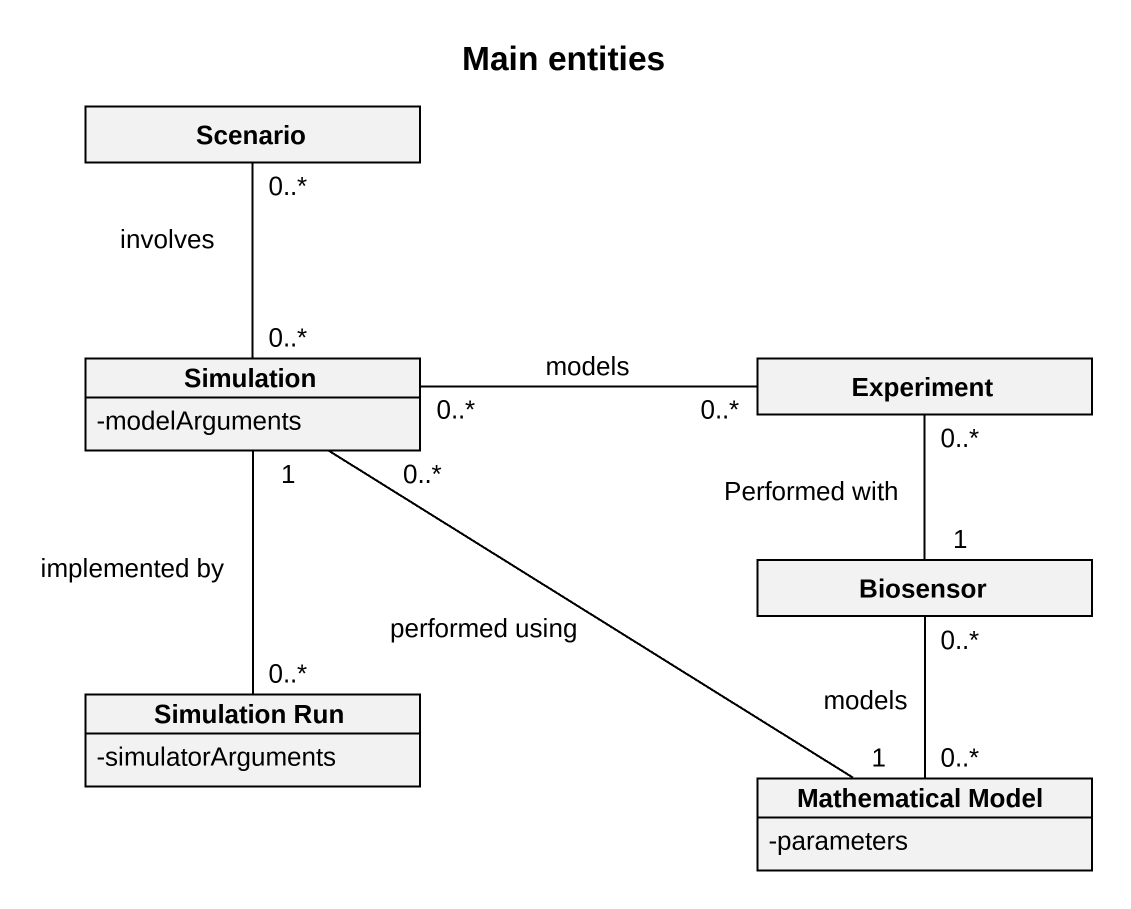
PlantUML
@startuml
title Main entities
hide circle
hide empty members
skinparam classAttributeIconSize 0
class Scenario
class Simulation {
  -modelArguments
}
class Experiment
class Biosensor
class "Simulation Run" as Simulation_Run {
  -simulatorArguments
}
class "Mathematical Model" as Mathematical_Model {
  -parameters
}
Simulation "0..*" -up- "0..*" Scenario : involves
Simulation "0..*" -right- "0..*" Experiment : models
Simulation "1" -- "0..*" Simulation_Run : implemented by
Biosensor "1" -up- "0..*" Experiment : Performed with
Biosensor "0..*" -- "0..*" Mathematical_Model : models
Mathematical_Model "1" -up- "0..*" Simulation : performed using
@enduml
